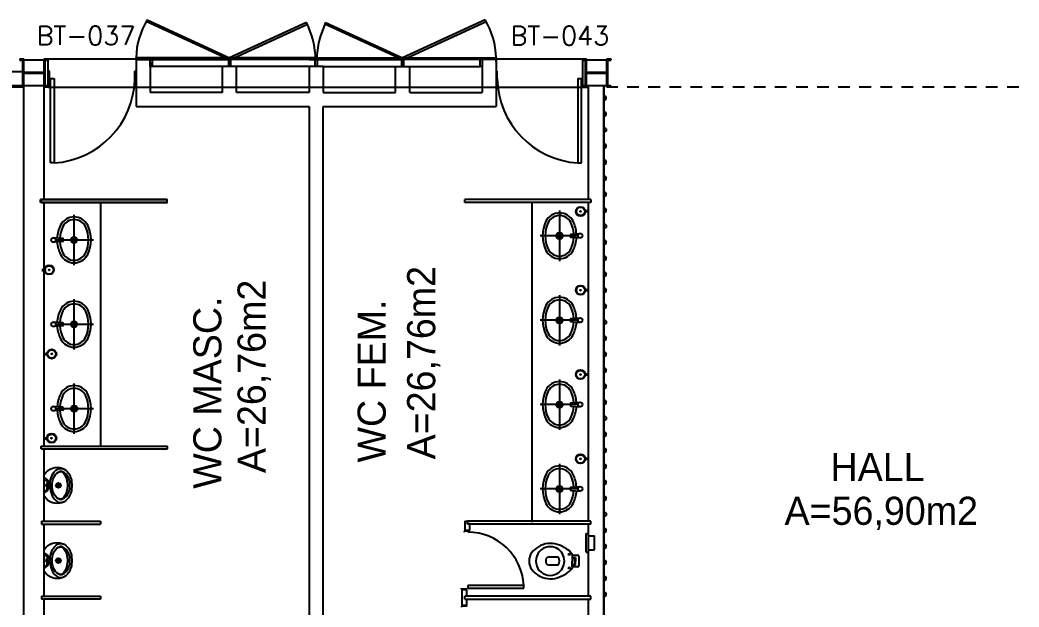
# Model space of a CAD drawing. Extents: x 940 to 1060, y 76 to 105.
# Drawn here: x 966.82 to 977.47, y 82.85 to 89.11 of the extents above; entities that cross this region are included whole.
import ezdxf
from ezdxf.enums import TextEntityAlignment as Align

# ---------------------------------------------------------------- set-up
doc = ezdxf.new("R2010")
doc.units = 0
doc.header["$LTSCALE"] = 0.5
doc.header["$MEASUREMENT"] = 0
doc.linetypes.add('DASHDOT', pattern=[1, 0.5, -0.25, 0, -0.25])
doc.linetypes.add('HIDDEN', pattern=[0.375, 0.25, -0.125])
doc.layers.get('0').update_dxf_attribs({"linetype": 'CONTINUOUS'})
for name, color, linetype in [('1', 1, 'CONTINUOUS'), ('ALVENARIA', 2, 'CONTINUOUS'), ('BANCADA', 1, 'CONTINUOUS'), ('DIV', 2, 'CONTINUOUS'), ('ENDEREÇO', 2, 'CONTINUOUS'), ('ESTRUTURAS', 2, 'CONTINUOUS'), ('PORTA', 2, 'CONTINUOUS'), ('PROJ', 1, 'HIDDEN'), ('PÇ', 1, 'CONTINUOUS'), ('TEXTO', 2, 'CONTINUOUS'), ('ÁREA', 2, 'CONTINUOUS')]:
    doc.layers.add(name, color=color, linetype=linetype)
doc.styles.add('FONTE', font='FONTE.shx', dxfattribs={"height": 0.4})
doc.styles.add('UNB-100', font='simplex.shx', dxfattribs={"height": 0.2})

# ---------------------------------------------------------------- blocks, each defined once
blk = doc.blocks.new('MIC-2P')
for points in [[(0.186, 0.064), (0.188, 0.064, -0.008051), (0.221, 0.063, -0.08407), (0.264, 0.055, -0.022672), (0.292, 0.042, -0.027927), (0.318, 0.028, -0.144523), (0.369, -0.037, -0.34805), (0.306, -0.227, -0.162816), (0.298, -0.23), (0.186, -0.23), (0.075, -0.23, -0.162816), (0.066, -0.227, -0.34805), (0.003, -0.037, -0.144523), (0.054, 0.028, -0.027927), (0.08, 0.042, -0.022672), (0.108, 0.055, -0.08407), (0.152, 0.063, -0.008051), (0.185, 0.064)], [(0.186, 0.017), (0.194, 0.017, -0.102017), (0.276, 0.001, -0.100634), (0.323, -0.03, -0.31043), (0.331, -0.071, -0.029837), (0.329, -0.077, -0.193887), (0.266, -0.13, -0.096635), (0.186, -0.145, -0.096635), (0.106, -0.13, -0.193887), (0.044, -0.077, -0.029837), (0.042, -0.071, -0.31043), (0.049, -0.03, -0.100634), (0.096, 0.001, -0.102017), (0.178, 0.017)]]:
    blk.add_lwpolyline(points, format="xyb", close=True)
for points in [[(0.332, -0.069), (0.333, -0.065, 0.189039), (0.331, -0.033, 0.189014), (0.266, 0.03, 0.116802), (0.186, 0.045, 0.116802), (0.107, 0.03, 0.189014), (0.041, -0.033, 0.189039), (0.039, -0.065), (0.041, -0.069)], [(0.17, -0.166, -0.100603), (0.086, -0.148, -0.114611), (0.025, -0.107, -0.309836), (0.011, -0.021, -0.309836)], [(0.202, -0.166, 0.100603), (0.286, -0.148, 0.114611), (0.347, -0.107, 0.309836), (0.361, -0.021, 0.309836)], [(0.106, -0.228), (0.129, -0.196, -0.1805), (0.141, -0.189), (0.154, -0.187, 0.35029), (0.16, -0.182, -0.252034), (0.167, -0.167)], [(0.133, -0.23, -0.473116), (0.13, -0.225), (0.135, -0.205, -0.362542), (0.143, -0.199), (0.158, -0.198, 0.564769), (0.163, -0.191)], [(0.267, -0.228), (0.243, -0.196, 0.1805), (0.232, -0.189), (0.218, -0.187, -0.35029), (0.212, -0.182, 0.252034), (0.206, -0.167)], [(0.239, -0.23, 0.473116), (0.242, -0.225), (0.238, -0.205, 0.362542), (0.229, -0.199), (0.215, -0.198, -0.564769), (0.209, -0.191)]]:
    blk.add_lwpolyline(points, format="xyb")
for centre, radius in [((0.163, -0.078), 0.0035), ((0.17, -0.061), 0.0035), ((0.169, -0.094), 0.0035), ((0.186, -0.102), 0.0035), ((0.187, -0.055), 0.0035), ((0.186, -0.078), 0.0035), ((0.202, -0.095), 0.0035), ((0.203, -0.062), 0.0035), ((0.21, -0.079), 0.0035), ((0.186, -0.184), 0.024), ((0.186, -0.184), 0.0075)]:
    blk.add_circle(centre, radius)
at = {"linetype": 'DASHDOT'}
blk.add_circle((0.186, -0.078), 0.024, dxfattribs=at)
blk = doc.blocks.new('VSIMPLES')
for p, q in [((0, 0.001), (0, 0.053)), ((0, -0.05), (0, 0.001)), ((0.012, 0.064), (0.07, 0.064)), ((0.07, 0.071), (0.07, 0.076)), ((0.07, 0.064), (0.07, 0.071)), ((0.07, -0.061), (0.012, -0.061)), ((0.07, -0.068), (0.07, -0.061)), ((0.07, -0.073), (0.07, -0.068))]:
    blk.add_line(p, q)
for points in [[(0.152, 0.001, 0.268395), (0.23, -0.132, 0.179674), (0.33, -0.15, 0.170707), (0.421, -0.099, 0.179561), (0.457, 0.001, 0.179561), (0.421, 0.101, 0.170707), (0.33, 0.152, 0.179674), (0.23, 0.135, 0.268395)], [(0.343, 0.031, -0.183333), (0.343, -0.029, -0.302776), (0.32, -0.043), (0.224, -0.043, -0.370787), (0.224, 0.046), (0.32, 0.046, -0.302776)]]:
    blk.add_lwpolyline(points, format="xyb", close=True)
for points in [[(0.07, 0.045, -0.380199), (0.062, 0.037), (0.051, 0.037, -0.087349), (0.047, 0.038, 0.172037), (0.038, 0.038, 0.102747), (0.036, 0.037, 0.167994), (0.035, 0.033), (0.035, 0.001)], [(0.07, -0.042, 0.380199), (0.062, -0.035), (0.051, -0.035, 0.087349), (0.047, -0.036, -0.172037), (0.038, -0.036, -0.102747), (0.036, -0.034, -0.167994), (0.035, -0.03), (0.035, 0.001)]]:
    blk.add_lwpolyline(points, format="xyb")
for points in [[(0.046, -0.034), (0.046, 0.001), (0.046, 0.037)], [(0.07, 0.064), (0.07, 0.001)], [(0.07, -0.061), (0.07, 0.001)]]:
    blk.add_lwpolyline(points)
for centre in [(0.1, 0.074), (0.1, -0.072)]:
    blk.add_circle(centre, 0.0075)
for centre, radius, start, end in [((0.311, -0.131), 0.32, 124.4619, 138.0521), ((0.318, -0.144), 0.335, 105.2525, 124.1524), ((0.3, -0.053), 0.243, 82.9547, 106.7622), ((0.302, -0.058), 0.248, 58.927, 83.517), ((0.289, -0.074), 0.268, 38.1603, 58.3191), ((0.012, 0.052), 0.0118, 88.7011, 176.3198), ((0.08, 0.076), 0.0102, 134.7561, 181.6914), ((0.381, 0.002), 0.149, 359.8718, 36.9981), ((0.381, 0.001), 0.149, 323.0019, 0.1282), ((0.012, -0.049), 0.0118, 183.6802, 271.2989), ((0.08, -0.073), 0.0102, 178.3086, 225.2439), ((0.311, 0.134), 0.32, 221.9479, 235.5381), ((0.289, 0.077), 0.268, 301.6809, 321.8397), ((0.318, 0.147), 0.335, 235.8476, 254.7475), ((0.3, 0.056), 0.243, 253.2378, 277.0453), ((0.302, 0.061), 0.248, 276.483, 301.073)]:
    blk.add_arc(centre, radius, start, end)

msp = doc.modelspace()

# ---------------------------------------------------------------- linework, layer by layer
at = {"layer": '1', "color": 1}
for p, q in [((969.04569, 88.68643), (968.16651, 89.09216)), ((968.1767, 89.10934), (969.05569, 88.70375)), ((969.87678, 89.08262), (969.05569, 88.70375)), ((969.06569, 88.68643), (969.88529, 89.06467)), ((970.8908, 88.68643), (970.0712, 89.06467)), ((970.07971, 89.08262), (970.9008, 88.70375)), ((971.77979, 89.10934), (970.9008, 88.70375)), ((970.9108, 88.68643), (971.78998, 89.09216)), ((967.12025, 88.6934), (972.86225, 88.6934)), ((969.05269, 88.7064), (968.05814, 88.7064)), ((968.05814, 88.6864), (969.05833, 88.6864)), ((968.20814, 88.6114), (968.20814, 88.6864)), ((968.22814, 88.6864), (968.20814, 88.6864)), ((968.22814, 88.68633), (968.22814, 88.6114)), ((969.04569, 88.68643), (969.05569, 88.70375)), ((969.04569, 88.61143), (969.04569, 88.68643)), ((969.06569, 88.68643), (969.04569, 88.68643)), ((969.05269, 88.6864), (969.05269, 88.7064)), ((969.06569, 88.68643), (969.05569, 88.70375)), ((969.97525, 88.7064), (969.05869, 88.7064)), ((969.05869, 88.6864), (969.05869, 88.7064)), ((970.05325, 88.6864), (969.06433, 88.6864)), ((969.06569, 88.68636), (969.06569, 88.61143)), ((969.90325, 88.6864), (970.89216, 88.6864)), ((969.96825, 88.61147), (969.96825, 88.68647)), ((969.98825, 88.68647), (969.96825, 88.68647)), ((969.97525, 88.68643), (969.97525, 88.70643)), ((969.98125, 88.68643), (969.98125, 88.70643)), ((969.98125, 88.7064), (970.8978, 88.7064)), ((969.98825, 88.6864), (969.98825, 88.61147)), ((970.8908, 88.68643), (970.9008, 88.70375)), ((970.8908, 88.61137), (970.8908, 88.68637)), ((970.9108, 88.68637), (970.8908, 88.68637)), ((970.8978, 88.6864), (970.8978, 88.7064)), ((971.89835, 88.6864), (970.89816, 88.6864)), ((970.9108, 88.68643), (970.9008, 88.70375)), ((970.9038, 88.6864), (970.9038, 88.7064)), ((970.9038, 88.7064), (971.89835, 88.7064)), ((970.9108, 88.6863), (970.9108, 88.61137)), ((971.72835, 88.61143), (971.72835, 88.68643)), ((971.74835, 88.68643), (971.72835, 88.68643)), ((971.74835, 88.68636), (971.74835, 88.61143)), ((968.22814, 88.6114), (968.20814, 88.6114)), ((968.98069, 88.61143), (968.22814, 88.6114)), ((969.90325, 88.61147), (969.13069, 88.61143)), ((970.05325, 88.61147), (970.8258, 88.61143)), ((970.9758, 88.61143), (971.72835, 88.61143)), ((971.74835, 88.61143), (971.72835, 88.61143)), ((966.82025, 88.3934), (961.12025, 88.3934)), ((967.12025, 88.3934), (972.87825, 88.3934))]:
    msp.add_line(p, q, dxfattribs=at)
for centre, radius, start, end in [((968.87014, 88.6864), 0.81225, 148.620098, 178.589059), ((968.91243, 88.63261), 1.06418, 2.901029, 25.016171), ((971.04406, 88.63261), 1.06418, 154.983829, 177.098971), ((971.08635, 88.6864), 0.81225, 1.410941, 31.379902)]:
    msp.add_arc(centre, radius, start, end, dxfattribs=at)
at = {"layer": 'ALVENARIA'}
for p, q in [((968.05814, 88.6864), (968.05814, 88.7064)), ((968.05814, 88.6864), (968.05814, 88.18651)), ((968.20814, 88.65572), (968.20814, 88.33651)), ((971.74835, 88.65572), (971.74835, 88.33651)), ((971.89835, 88.7064), (971.89835, 88.18651)), ((966.85025, 88.55506), (962.05014, 88.55506)), ((968.98069, 88.33651), (968.98069, 88.61143)), ((969.13069, 88.61143), (968.98069, 88.61143)), ((969.06569, 88.61143), (969.04569, 88.61143)), ((969.13069, 88.33651), (969.13069, 88.61143)), ((969.90325, 88.61147), (969.90325, 88.33651)), ((970.05325, 88.61147), (969.90325, 88.61147)), ((969.98825, 88.61147), (969.96825, 88.61147)), ((970.05325, 88.61147), (970.05325, 88.33651)), ((970.8258, 88.33651), (970.8258, 88.61143)), ((970.8258, 88.61143), (970.9758, 88.61143)), ((970.9108, 88.61137), (970.8908, 88.61137)), ((970.9758, 88.33651), (970.9758, 88.61143)), ((966.85025, 88.40506), (962.05014, 88.40506)), ((966.86225, 78.7662), (966.86225, 88.4054)), ((967.07825, 87.19341), (967.07825, 88.3934)), ((968.98069, 88.33651), (968.20814, 88.33651)), ((969.90325, 88.33651), (969.13069, 88.33651)), ((970.05325, 88.33651), (970.8258, 88.33651)), ((970.9758, 88.33651), (971.74835, 88.33651)), ((972.87825, 88.3934), (972.87825, 87.19341)), ((973.04534, 88.4054), (973.04505, 78.6806)), ((973.04525, 78.68102), (973.04525, 88.4054)), ((973.07034, 88.2877), (973.04534, 88.3002)), ((973.04534, 88.2502), (973.07034, 88.2627)), ((973.07034, 88.2627), (973.07034, 88.2877)), ((968.05814, 88.18651), (969.90325, 88.18651)), ((969.90325, 88.18651), (969.90325, 78.7701)), ((970.05325, 78.7701), (970.05325, 88.18651)), ((970.05325, 88.18651), (971.89835, 88.18651)), ((973.07034, 88.11724), (973.04534, 88.12974)), ((973.07034, 88.09224), (973.07034, 88.11724)), ((973.04534, 88.07974), (973.07034, 88.09224)), ((973.07034, 87.94644), (973.04534, 87.95894)), ((973.07034, 87.92144), (973.04534, 87.90894)), ((973.07034, 87.94644), (973.07034, 87.92144)), ((973.07034, 87.77564), (973.04534, 87.78814)), ((973.04534, 87.73814), (973.07034, 87.75064)), ((973.07034, 87.75064), (973.07034, 87.77564)), ((973.07034, 87.60484), (973.04534, 87.61734)), ((973.04534, 87.56734), (973.07034, 87.57984)), ((973.07034, 87.57984), (973.07034, 87.60484)), ((973.07034, 87.43404), (973.04534, 87.44654)), ((973.04534, 87.39654), (973.07034, 87.40904)), ((973.04534, 87.2754), (973.04534, 87.39654)), ((973.07034, 87.40904), (973.07034, 87.43404)), ((973.07034, 87.2629), (973.04534, 87.2754)), ((973.07034, 87.2379), (973.07034, 87.2629)), ((967.07825, 84.56341), (967.07825, 87.16341)), ((972.87825, 87.16341), (972.87825, 83.7614)), ((973.04534, 87.2254), (973.07034, 87.2379)), ((973.04534, 87.10494), (973.04534, 87.2254)), ((973.07034, 87.09244), (973.04534, 87.10494)), ((973.04534, 87.05494), (973.07034, 87.06744)), ((973.04534, 87.05494), (973.04534, 86.93414)), ((973.07034, 87.06744), (973.07034, 87.09244)), ((973.07034, 86.92164), (973.04534, 86.93414)), ((973.07034, 86.89664), (973.04534, 86.88414)), ((973.04534, 86.76334), (973.04534, 86.88414)), ((973.07034, 86.92164), (973.07034, 86.89664)), ((973.07034, 86.75084), (973.04534, 86.76334)), ((973.04534, 86.71334), (973.07034, 86.72584)), ((973.07034, 86.72584), (973.07034, 86.75084)), ((973.04534, 86.59254), (973.04534, 86.71334)), ((973.07034, 86.58004), (973.04534, 86.59254)), ((973.04534, 86.54254), (973.07034, 86.55504)), ((973.04534, 86.42174), (973.04534, 86.54254)), ((973.07034, 86.55504), (973.07034, 86.58004)), ((973.07034, 86.40924), (973.04534, 86.42174)), ((973.07034, 86.38424), (973.07034, 86.40924)), ((973.04534, 86.37174), (973.07034, 86.38424)), ((973.04534, 86.2506), (973.04534, 86.37174)), ((973.07034, 86.2381), (973.04534, 86.2506)), ((973.04534, 86.2006), (973.07034, 86.2131)), ((973.04534, 86.08014), (973.04534, 86.2006)), ((973.07034, 86.2131), (973.07034, 86.2381)), ((973.07034, 86.06764), (973.04534, 86.08014)), ((973.04534, 86.03014), (973.07034, 86.04264)), ((973.04534, 86.03014), (973.04534, 85.90934)), ((973.07034, 86.04264), (973.07034, 86.06764)), ((973.07034, 85.89684), (973.04534, 85.90934)), ((973.07034, 85.87184), (973.04534, 85.85934)), ((973.07034, 85.89684), (973.07034, 85.87184)), ((973.04534, 85.73854), (973.04534, 85.85934)), ((973.07034, 85.72604), (973.04534, 85.73854)), ((973.04534, 85.68854), (973.07034, 85.70104)), ((973.04534, 85.56774), (973.04534, 85.68854)), ((973.07034, 85.70104), (973.07034, 85.72604)), ((973.07034, 85.55524), (973.04534, 85.56774)), ((973.07034, 85.53024), (973.07034, 85.55524)), ((973.04534, 85.51774), (973.07034, 85.53024)), ((973.04534, 85.39694), (973.04534, 85.51774)), ((973.07034, 85.38444), (973.04534, 85.39694)), ((973.04534, 85.34694), (973.07034, 85.35944)), ((973.04534, 85.2258), (973.04534, 85.34694)), ((973.07034, 85.35944), (973.07034, 85.38444)), ((973.07034, 85.2133), (973.04534, 85.2258)), ((973.04534, 85.1758), (973.07034, 85.1883)), ((973.04534, 85.05534), (973.04534, 85.1758)), ((973.07034, 85.1883), (973.07034, 85.2133)), ((973.07034, 85.04284), (973.04534, 85.05534)), ((973.04534, 85.00534), (973.07034, 85.01784)), ((973.07034, 85.01784), (973.07034, 85.04284)), ((973.04534, 85.00534), (973.04534, 84.88454)), ((973.07034, 84.87204), (973.04534, 84.88454)), ((973.07034, 84.84704), (973.04534, 84.83454)), ((973.04534, 84.71374), (973.04534, 84.83454)), ((973.07034, 84.87204), (973.07034, 84.84704)), ((973.07034, 84.70124), (973.04534, 84.71374)), ((973.07034, 84.67624), (973.07034, 84.70124)), ((973.04534, 84.66374), (973.07034, 84.67624)), ((973.04534, 84.54294), (973.04534, 84.66374)), ((967.07825, 83.7614), (967.07825, 84.53341)), ((973.07034, 84.53044), (973.04534, 84.54294)), ((973.04534, 84.49294), (973.07034, 84.50544)), ((973.04534, 84.37214), (973.04534, 84.49294)), ((973.07034, 84.50544), (973.07034, 84.53044)), ((973.07034, 84.35964), (973.04534, 84.37214)), ((973.04534, 84.32214), (973.07034, 84.33464)), ((973.04534, 84.201), (973.04534, 84.32214)), ((973.07034, 84.33464), (973.07034, 84.35964)), ((973.07034, 84.1885), (973.04534, 84.201)), ((973.04534, 84.151), (973.07034, 84.1635)), ((973.07034, 84.1635), (973.07034, 84.1885)), ((973.04534, 84.03054), (973.04534, 84.151)), ((973.07034, 84.01804), (973.04534, 84.03054)), ((973.04534, 83.98054), (973.07034, 83.99304)), ((973.04534, 83.98054), (973.04534, 83.85974)), ((973.07034, 83.99304), (973.07034, 84.01804)), ((973.07034, 83.84724), (973.04534, 83.85974)), ((973.07034, 83.84724), (973.07034, 83.82224)), ((973.07034, 83.82224), (973.04534, 83.80974)), ((973.04534, 83.68894), (973.04534, 83.80974)), ((967.07825, 82.9614), (967.07825, 83.7314)), ((972.87825, 83.7314), (972.87825, 82.9614)), ((973.07034, 83.67644), (973.04534, 83.68894)), ((973.04534, 83.63894), (973.07034, 83.65144)), ((973.04534, 83.51814), (973.04534, 83.63894)), ((973.07034, 83.65144), (973.07034, 83.67644)), ((973.07034, 83.50564), (973.04534, 83.51814)), ((973.04534, 83.46814), (973.07034, 83.48064)), ((973.04534, 83.34734), (973.04534, 83.46814)), ((973.07034, 83.48064), (973.07034, 83.50564)), ((973.07034, 83.33484), (973.04534, 83.34734)), ((973.04534, 83.29734), (973.07034, 83.30984)), ((973.07034, 83.30984), (973.07034, 83.33484)), ((973.04534, 83.1762), (973.04534, 83.29734)), ((973.07034, 83.1637), (973.04534, 83.1762)), ((973.04534, 83.1262), (973.07034, 83.1387)), ((973.04534, 83.00574), (973.04534, 83.1262)), ((973.07034, 83.1387), (973.07034, 83.1637)), ((973.07034, 82.99324), (973.04534, 83.00574)), ((973.07034, 82.96824), (973.07034, 82.99324)), ((967.07825, 82.1614), (967.07825, 82.9314)), ((972.87825, 82.9314), (972.87825, 82.1614)), ((973.04534, 82.95574), (973.07034, 82.96824)), ((973.04534, 82.95574), (973.04534, 82.83494))]:
    msp.add_line(p, q, dxfattribs=at)
at = {"layer": 'BANCADA', "color": 1}
for p, q in [((967.6779, 87.16341), (967.6779, 84.56341)), ((972.27889, 87.1664), (972.27889, 83.7514)), ((972.57347, 87.07496), (972.57347, 86.53784)), ((972.87825, 87.07194), (972.84799, 87.07194)), ((972.87825, 87.06194), (972.84799, 87.06194)), ((967.39752, 86.49485), (967.39752, 87.03197)), ((972.69589, 86.82409), (972.79358, 86.83153)), ((967.2751, 86.77884), (967.17741, 86.78628)), ((967.2751, 86.74572), (967.17741, 86.73828)), ((967.19257, 86.76341), (967.60247, 86.76341)), ((967.28249, 86.7537), (967.28249, 86.77087)), ((972.77842, 86.8064), (972.36852, 86.8064)), ((972.6885, 86.81611), (972.6885, 86.79894)), ((972.69589, 86.79097), (972.79358, 86.78353)), ((967.05281, 86.44741), (967.08306, 86.44741)), ((967.05281, 86.43741), (967.08306, 86.43741)), ((972.87825, 86.2314), (972.84799, 86.2314)), ((972.87825, 86.2214), (972.84799, 86.2214)), ((967.39752, 85.59485), (967.39752, 86.13197)), ((972.57347, 86.17496), (972.57347, 85.63784)), ((967.2751, 85.87884), (967.17741, 85.88628)), ((967.28249, 85.8537), (967.28249, 85.87087)), ((972.77842, 85.9064), (972.36852, 85.9064)), ((972.6885, 85.91611), (972.6885, 85.89894)), ((972.69589, 85.92409), (972.79358, 85.93153)), ((972.69589, 85.89097), (972.79358, 85.88353)), ((967.2751, 85.84572), (967.17741, 85.83828)), ((967.19257, 85.86341), (967.60247, 85.86341)), ((967.07825, 85.55091), (967.1085, 85.55091)), ((967.07825, 85.54091), (967.1085, 85.54091)), ((972.87673, 85.3314), (972.84648, 85.3314)), ((967.39796, 84.69485), (967.39796, 85.23197)), ((972.57347, 85.27496), (972.57347, 84.73784)), ((972.87673, 85.3214), (972.84648, 85.3214)), ((972.6885, 85.01611), (972.6885, 84.99894)), ((972.69589, 85.02409), (972.79358, 85.03153)), ((967.27553, 84.97884), (967.17784, 84.98628)), ((967.27553, 84.94572), (967.17784, 84.93828)), ((967.193, 84.96341), (967.60291, 84.96341)), ((967.28293, 84.9537), (967.28293, 84.97087)), ((972.77842, 85.0064), (972.36852, 85.0064)), ((972.69589, 84.99097), (972.79358, 84.98353)), ((967.0779, 84.65218), (967.10815, 84.65218)), ((967.0779, 84.64218), (967.10815, 84.64218)), ((972.57347, 84.37496), (972.57347, 83.83784)), ((972.87673, 84.4314), (972.84648, 84.4314)), ((972.87673, 84.4214), (972.84648, 84.4214)), ((972.77842, 84.1064), (972.36852, 84.1064)), ((972.6885, 84.11611), (972.6885, 84.09894)), ((972.69589, 84.12409), (972.79358, 84.13153)), ((972.69589, 84.09097), (972.79358, 84.08353))]:
    msp.add_line(p, q, dxfattribs=at)
for centre, radius in [((972.79825, 87.06694), 0.05), ((972.79825, 87.06694), 0.045), ((972.79825, 87.06694), 0.005), ((972.57347, 86.8064), 0.03298), ((972.57347, 86.8064), 0.0212), ((972.79358, 86.80753), 0.024), ((967.17741, 86.76228), 0.024), ((967.39752, 86.76341), 0.03298), ((967.39752, 86.76341), 0.0212), ((967.13281, 86.44241), 0.05), ((967.13281, 86.44241), 0.045), ((967.13281, 86.44241), 0.005), ((972.79825, 86.2264), 0.05), ((972.79825, 86.2264), 0.045), ((972.79825, 86.2264), 0.005), ((967.17741, 85.86228), 0.024), ((967.39752, 85.86341), 0.03298), ((967.39752, 85.86341), 0.0212), ((972.57347, 85.9064), 0.03298), ((972.57347, 85.9064), 0.0212), ((972.79358, 85.90753), 0.024), ((967.15825, 85.54591), 0.05), ((967.15825, 85.54591), 0.045), ((967.15825, 85.54591), 0.005), ((972.79673, 85.3264), 0.05), ((972.79673, 85.3264), 0.045), ((972.79673, 85.3264), 0.005), ((972.57347, 85.0064), 0.03298), ((972.57347, 85.0064), 0.0212), ((972.79358, 85.00753), 0.024), ((967.17784, 84.96228), 0.024), ((967.39796, 84.96341), 0.03298), ((967.39796, 84.96341), 0.0212), ((967.1579, 84.64718), 0.05), ((967.1579, 84.64718), 0.045), ((967.1579, 84.64718), 0.005), ((972.79673, 84.4264), 0.05), ((972.79673, 84.4264), 0.045), ((972.79673, 84.4264), 0.005), ((972.57347, 84.1064), 0.03298), ((972.57347, 84.1064), 0.0212), ((972.79358, 84.10753), 0.024)]:
    msp.add_circle(centre, radius, dxfattribs=at)
for centre, radius, start, end in [((972.57347, 86.8895), 0.1619, 26.405354, 153.594648), ((967.39752, 86.84651), 0.1619, 26.405352, 153.594649), ((967.39752, 86.84651), 0.13363, 26.405352, 153.594649), ((972.74084, 86.8064), 0.34876, 153.594648, 206.405352), ((972.74084, 86.8064), 0.32049, 153.594648, 206.405352), ((972.57347, 86.8895), 0.13363, 26.405354, 153.594648), ((972.4061, 86.8064), 0.32049, 3.574564, 26.405353), ((972.4061, 86.8064), 0.34876, 3.637709, 26.405353), ((967.56489, 86.76341), 0.34876, 153.594649, 176.732216), ((967.56489, 86.76341), 0.32049, 153.594649, 176.828), ((967.23015, 86.76341), 0.32049, 333.594648, 26.405352), ((967.23015, 86.76341), 0.34876, 333.594648, 26.405352), ((972.6965, 86.81611), 0.008, 94.353556, 180), ((967.56489, 86.76341), 0.34876, 183.637709, 206.405353), ((967.56489, 86.76341), 0.32049, 183.574564, 206.405353), ((967.27449, 86.77087), 0.008, 0, 85.646444), ((967.27449, 86.7537), 0.008, 274.353556, 0), ((972.6965, 86.79894), 0.008, 180, 265.646444), ((972.4061, 86.8064), 0.32049, 333.594649, 356.828), ((972.4061, 86.8064), 0.34876, 333.594649, 356.732216), ((967.39752, 86.68031), 0.13363, 206.405354, 333.594648), ((972.57347, 86.7233), 0.1619, 206.405352, 333.594649), ((972.57347, 86.7233), 0.13363, 206.405352, 333.594649), ((967.39752, 86.68031), 0.1619, 206.405354, 333.594648), ((967.39752, 85.94651), 0.1619, 26.405352, 153.594649), ((967.39752, 85.94651), 0.13363, 26.405352, 153.594649), ((972.57347, 85.9895), 0.1619, 26.405354, 153.594648), ((972.57347, 85.9895), 0.13363, 26.405354, 153.594648), ((967.56489, 85.86341), 0.34876, 153.594649, 176.732216), ((967.56489, 85.86341), 0.32049, 153.594649, 176.828), ((967.23015, 85.86341), 0.32049, 333.594648, 26.405352), ((967.23015, 85.86341), 0.34876, 333.594648, 26.405352), ((972.74084, 85.9064), 0.34876, 153.594648, 206.405352), ((972.74084, 85.9064), 0.32049, 153.594648, 206.405352), ((972.4061, 85.9064), 0.32049, 3.574564, 26.405353), ((972.4061, 85.9064), 0.34876, 3.637709, 26.405353), ((967.27449, 85.87087), 0.008, 0, 85.646444), ((972.6965, 85.91611), 0.008, 94.353556, 180), ((972.6965, 85.89894), 0.008, 180, 265.646444), ((972.4061, 85.9064), 0.32049, 333.594649, 356.828), ((972.4061, 85.9064), 0.34876, 333.594649, 356.732216), ((967.56489, 85.86341), 0.34876, 183.637709, 206.405353), ((967.56489, 85.86341), 0.32049, 183.574564, 206.405353), ((967.27449, 85.8537), 0.008, 274.353556, 0), ((972.57347, 85.8233), 0.13363, 206.405352, 333.594649), ((967.39752, 85.78031), 0.1619, 206.405354, 333.594648), ((967.39752, 85.78031), 0.13363, 206.405354, 333.594648), ((972.57347, 85.8233), 0.1619, 206.405352, 333.594649), ((972.57347, 85.0895), 0.1619, 26.405354, 153.594648), ((967.56532, 84.96341), 0.34876, 153.594649, 176.732216), ((967.39796, 85.04651), 0.1619, 26.405352, 153.594649), ((967.39796, 85.04651), 0.13363, 26.405352, 153.594649), ((967.23059, 84.96341), 0.34876, 333.594648, 26.405352), ((972.74084, 85.0064), 0.34876, 153.594648, 206.405352), ((972.74084, 85.0064), 0.32049, 153.594648, 206.405352), ((972.57347, 85.0895), 0.13363, 26.405354, 153.594648), ((972.4061, 85.0064), 0.32049, 3.574564, 26.405353), ((972.4061, 85.0064), 0.34876, 3.637709, 26.405353), ((967.56532, 84.96341), 0.32049, 153.594649, 176.828), ((967.23059, 84.96341), 0.32049, 333.594648, 26.405352), ((972.6965, 85.01611), 0.008, 94.353556, 180), ((967.56532, 84.96341), 0.34876, 183.637709, 206.405353), ((967.56532, 84.96341), 0.32049, 183.574564, 206.405353), ((967.27493, 84.97087), 0.008, 0, 85.646444), ((967.27493, 84.9537), 0.008, 274.353556, 0), ((972.6965, 84.99894), 0.008, 180, 265.646444), ((972.4061, 85.0064), 0.32049, 333.594649, 356.828), ((972.4061, 85.0064), 0.34876, 333.594649, 356.732216), ((967.39796, 84.88031), 0.1619, 206.405354, 333.594648), ((967.39796, 84.88031), 0.13363, 206.405354, 333.594648), ((972.57347, 84.9233), 0.1619, 206.405352, 333.594649), ((972.57347, 84.9233), 0.13363, 206.405352, 333.594649), ((972.57347, 84.1895), 0.1619, 26.405354, 153.594648), ((972.57347, 84.1895), 0.13363, 26.405354, 153.594648), ((972.74084, 84.1064), 0.34876, 153.594648, 206.405352), ((972.74084, 84.1064), 0.32049, 153.594648, 206.405352), ((972.4061, 84.1064), 0.32049, 3.574564, 26.405353), ((972.4061, 84.1064), 0.34876, 3.637709, 26.405353), ((972.6965, 84.11611), 0.008, 94.353556, 180), ((972.6965, 84.09894), 0.008, 180, 265.646444), ((972.4061, 84.1064), 0.32049, 333.594649, 356.828), ((972.4061, 84.1064), 0.34876, 333.594649, 356.732216), ((972.57347, 84.0233), 0.1619, 206.405352, 333.594649), ((972.57347, 84.0233), 0.13363, 206.405352, 333.594649)]:
    msp.add_arc(centre, radius, start, end, dxfattribs=at)
at = {"layer": 'DIV'}
for p, q in [((968.38579, 87.19341), (967.04079, 87.19341)), ((967.04079, 87.16341), (967.04079, 87.19341)), ((968.38579, 87.16341), (967.04079, 87.16341)), ((968.38579, 87.19341), (968.38579, 87.16341)), ((972.90859, 87.19341), (971.56359, 87.19341)), ((971.56359, 87.16341), (971.56359, 87.19341)), ((972.90859, 87.16341), (971.56359, 87.16341)), ((972.90859, 87.19341), (972.90859, 87.16341)), ((967.0479, 84.56341), (968.3929, 84.56341)), ((967.0479, 84.53341), (967.0479, 84.56341)), ((967.0479, 84.53341), (968.3929, 84.53341)), ((968.3929, 84.53341), (968.3929, 84.56341)), ((967.04825, 83.7614), (967.04825, 83.7314)), ((967.04825, 83.7614), (967.67825, 83.7614)), ((967.04825, 83.75939), (967.04825, 83.7314)), ((967.67825, 83.7614), (967.67825, 83.7314)), ((971.56325, 83.7614), (971.62325, 83.7614)), ((971.56325, 83.7614), (971.56325, 83.6614)), ((972.90825, 83.7614), (971.59325, 83.7614)), ((971.59325, 83.7314), (971.59325, 83.7614)), ((972.90825, 83.7314), (972.90825, 83.7614)), ((967.04825, 83.7314), (967.67825, 83.7314)), ((971.55825, 83.6564), (971.55825, 83.6464)), ((971.61825, 83.6564), (971.55825, 83.6564)), ((971.61325, 83.6614), (971.56325, 83.6614)), ((972.90825, 83.7314), (971.59325, 83.7314)), ((971.61325, 83.7314), (971.61325, 83.6614)), ((971.52825, 83.0364), (971.52825, 83.0464)), ((971.58825, 83.0364), (971.52825, 83.0364)), ((971.58325, 83.0314), (971.53325, 83.0314)), ((971.53325, 83.0314), (971.53325, 82.8614)), ((971.58325, 83.0314), (971.58325, 82.9614)), ((971.5949, 83.07643), (971.5949, 83.04643)), ((972.19274, 83.07643), (971.5949, 83.07643)), ((971.5949, 83.04643), (972.19274, 83.04643)), ((972.19274, 83.04643), (972.19274, 83.07643)), ((967.04825, 82.9614), (967.04825, 82.9314)), ((967.04825, 82.9614), (967.67825, 82.9614)), ((967.67825, 82.9314), (967.04825, 82.9314)), ((967.67825, 82.9614), (967.67825, 82.9314)), ((971.56325, 82.9314), (971.56325, 82.9614)), ((972.90825, 82.9614), (971.56325, 82.9614)), ((971.56325, 82.9314), (972.90825, 82.9314)), ((971.58325, 82.9314), (971.58325, 82.8614)), ((972.90825, 82.9314), (972.90825, 82.9614)), ((971.52825, 82.8564), (971.52825, 82.8464)), ((971.58825, 82.8564), (971.52825, 82.8564)), ((971.58325, 82.8614), (971.53325, 82.8614))]:
    msp.add_line(p, q, dxfattribs=at)
at = {"layer": 'DIV', "color": 1}
msp.add_arc((971.5949, 83.04643), 0.5986, 2.872693, 90, dxfattribs=at)
at = {"layer": 'ESTRUTURAS'}
for p, q in [((966.82025, 88.6934), (966.82025, 88.6814)), ((966.82025, 88.6934), (966.86225, 88.6934)), ((966.82025, 88.69297), (966.82025, 88.68097)), ((966.82025, 88.69297), (966.86225, 88.69297)), ((966.82025, 88.6814), (966.85025, 88.6814)), ((966.85025, 88.4054), (966.85025, 88.6814)), ((966.86225, 88.3934), (966.86225, 88.6934)), ((967.07825, 88.6814), (966.86225, 88.6814)), ((967.07825, 88.3934), (967.07825, 88.6934)), ((967.07825, 88.6934), (967.12025, 88.6934)), ((967.07825, 88.3934), (967.07825, 88.69297)), ((967.09025, 88.4054), (967.09025, 88.6814)), ((967.09025, 88.6814), (967.12025, 88.6814)), ((967.12025, 88.6934), (967.12025, 88.6814)), ((967.12025, 88.4054), (967.12025, 88.6814)), ((972.82025, 88.6934), (972.86225, 88.6934)), ((972.82025, 88.6934), (972.82025, 88.6814)), ((972.82025, 88.6814), (972.82025, 88.4054)), ((972.82025, 88.6814), (972.85025, 88.6814)), ((972.85025, 88.4054), (972.85025, 88.6814)), ((972.86225, 88.3934), (972.86225, 88.6934)), ((973.07825, 88.6814), (972.86225, 88.6814)), ((973.07825, 88.6934), (973.12025, 88.6934)), ((973.07825, 88.3934), (973.07825, 88.6934)), ((973.09025, 88.6814), (973.12025, 88.6814)), ((973.09025, 88.4054), (973.09025, 88.6814)), ((973.12025, 88.6934), (973.12025, 88.6814)), ((967.07825, 88.5494), (966.86225, 88.5494)), ((967.07825, 88.5374), (966.86225, 88.5374)), ((973.07825, 88.5494), (972.86225, 88.5494)), ((973.07825, 88.5374), (972.86225, 88.5374)), ((966.85025, 88.4054), (966.82025, 88.4054)), ((966.82025, 88.4054), (966.82025, 88.3934)), ((966.86225, 88.3934), (966.82025, 88.3934)), ((967.07825, 88.4054), (966.86225, 88.4054)), ((967.12025, 88.3934), (967.07825, 88.3934)), ((967.12025, 88.4054), (967.09025, 88.4054)), ((967.12025, 88.4054), (967.12025, 88.3934)), ((967.12025, 88.40497), (967.12025, 88.3934)), ((972.82025, 88.4054), (972.82025, 88.3934)), ((972.85025, 88.4054), (972.82025, 88.4054)), ((972.87825, 88.3934), (972.82025, 88.3934)), ((973.07825, 88.4054), (972.86225, 88.4054)), ((973.12025, 88.3934), (973.07825, 88.3934)), ((973.12025, 88.4054), (973.09025, 88.4054)), ((973.12025, 88.4054), (973.12025, 88.3934))]:
    msp.add_line(p, q, dxfattribs=at)
at = {"layer": 'PORTA'}
for p, q in [((971.89835, 88.65772), (971.89835, 88.67772)), ((967.13573, 88.5634), (967.13073, 88.5634)), ((967.13073, 88.4034), (967.13073, 88.5634)), ((967.13573, 88.4034), (967.13573, 88.5634)), ((968.05092, 88.5634), (968.04592, 88.5634)), ((968.04592, 88.4034), (968.04592, 88.5634)), ((968.05092, 88.4034), (968.05092, 88.5634)), ((971.90335, 88.5634), (971.90835, 88.5634)), ((971.90335, 88.4034), (971.90335, 88.5634)), ((971.90835, 88.4034), (971.90835, 88.5634)), ((967.1454, 87.58382), (967.1454, 88.48382)), ((967.1454, 88.48382), (967.1854, 88.48382)), ((967.1854, 88.48382), (967.1854, 87.58382)), ((972.76886, 88.48382), (972.76886, 87.58382)), ((972.76886, 88.48382), (972.80886, 88.48382)), ((972.80886, 87.58382), (972.80886, 88.48382)), ((967.13573, 88.4034), (967.13073, 88.4034)), ((968.05092, 88.4034), (968.04592, 88.4034)), ((971.90335, 88.4034), (971.90835, 88.4034)), ((973.04534, 88.3002), (973.04534, 88.4054)), ((973.04476, 88.3042), (973.04476, 88.31343)), ((973.04534, 88.12974), (973.04534, 88.2502)), ((973.04534, 88.07974), (973.04534, 87.95894)), ((973.04534, 87.78814), (973.04534, 87.90894)), ((973.04534, 87.61734), (973.04534, 87.73814)), ((967.1854, 87.58382), (967.1454, 87.58382)), ((972.76886, 87.58382), (972.80886, 87.58382)), ((973.04534, 87.44654), (973.04534, 87.56734)), ((967.0479, 87.19341), (968.3929, 87.19341)), ((967.0479, 87.19341), (967.0479, 87.16341)), ((967.0479, 87.16341), (968.3929, 87.16341))]:
    msp.add_line(p, q, dxfattribs=at)
for centre, start, end in [((967.12292, 88.50496), 273.880318, 358.662089), ((972.83134, 88.50496), 181.337911, 266.119682)]:
    msp.add_arc(centre, 0.92325, start, end, dxfattribs=at)
at = {"layer": 'PROJ'}
msp.add_line((978.82025, 88.3934), (973.12025, 88.3934), dxfattribs=at)
at = {"layer": 'PÇ', "color": 1}
for p, q in [((972.85825, 83.43195), (972.85825, 83.63195)), ((972.85825, 83.63195), (972.87825, 83.63195)), ((972.87825, 83.60695), (972.94825, 83.60695)), ((972.94825, 83.45695), (972.94825, 83.60695)), ((972.85825, 83.43195), (972.87825, 83.43195)), ((972.87825, 83.45695), (972.94825, 83.45695))]:
    msp.add_line(p, q, dxfattribs=at)

# ---------------------------------------------------------------- block references
at = {"layer": 'PÇ'}
for name, p, rotation in [('MIC-2P', (967.30827, 84.33018), 270), ('MIC-2P', (967.30827, 83.52817), 270), ('VSIMPLES', (972.77825, 83.33786), 180)]:
    msp.add_blockref(name, p, dxfattribs=dict(at, rotation=rotation))

# ---------------------------------------------------------------- texts
at = {"layer": 'ENDEREÇO', "style": 'UNB-100'}
for s, p in [('BT-037', (968.05181, 88.84266)), ('BT-043', (973.10468, 88.84187))]:
    msp.add_text(s, height=0.2, dxfattribs=at).set_placement(p, align=Align.RIGHT)
at = {"layer": 'TEXTO', "style": 'FONTE'}
for s, p in [('WC MASC.', (968.96803, 86.15869)), ('WC FEM.', (970.72037, 86.12647))]:
    msp.add_text(s, height=0.3, rotation=90, dxfattribs=at).set_placement(p, align=Align.RIGHT)
msp.add_text('HALL', height=0.3, dxfattribs=at).set_placement((976.4669, 84.19013), align=Align.RIGHT)
at = {"layer": 'ÁREA', "style": 'FONTE'}
for p in [(971.24851, 86.48445), (969.43986, 86.33832)]:
    msp.add_text('A=26,76m2', height=0.3, rotation=90, dxfattribs=at).set_placement(p, align=Align.RIGHT)
msp.add_text('A=56,90m2', height=0.3, dxfattribs=at).set_placement((977.03599, 83.72307), align=Align.RIGHT)

doc.saveas('drawing.dxf')
